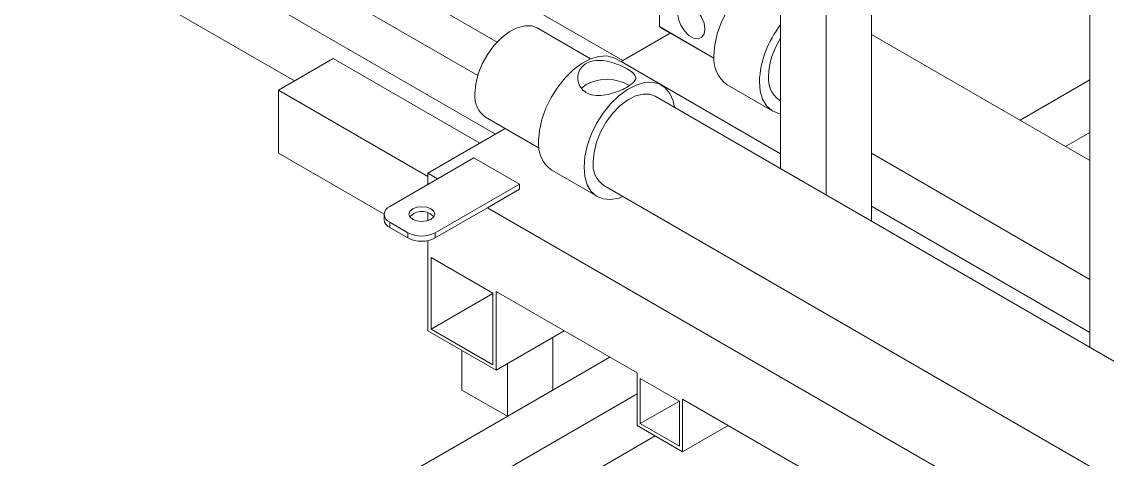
# Model space of a CAD drawing. Header units: millimetres. Extents: x -250 to 3947, y -1468 to 870.
# Drawn here: x 455.3 to 539.7, y 224.2 to 258.2 of the extents above; entities that cross this region are included whole.
import ezdxf

# ---------------------------------------------------------------- set-up
doc = ezdxf.new("R2010")
doc.units = ezdxf.units.MM

msp = doc.modelspace()

# ---------------------------------------------------------------- linework, layer by layer
at = {"color": 7, "linetype": 'Continuous', "lineweight": 15}
for p, q in [((514.3269, 294.4734), (514.3269, 246.7437)), ((517.8625, 292.4324), (517.8625, 244.7027)), ((521.398, 290.3914), (521.398, 242.6616)), ((538.3686, 280.5945), (538.3686, 232.8647)), ((492.2845, 256.5818), (464.2215, 272.7822)), ((462.7216, 270.1841), (490.7846, 253.9837)), ((502.0729, 255.1429), (479.3483, 268.2616)), ((492.1734, 249.4281), (462.7313, 266.4246)), ((476.5335, 253.5575), (458.1344, 264.1791)), ((504.8983, 261.4693), (504.8983, 257.7949)), ((499.5453, 255.2769), (495.3886, 257.6766)), ((509.1456, 255.3429), (504.8983, 257.7949)), ((505.1448, 257.609), (504.8983, 257.7949)), ((505.1448, 257.609), (509.1479, 255.2981)), ((505.7448, 257.2626), (501.9292, 255.06)), ((538.3685, 247.378), (521.398, 257.1749)), ((479.5394, 255.2928), (475.2968, 252.8436)), ((479.5394, 255.2928), (490.936, 248.7137)), ((505.0809, 253.2359), (501.5454, 255.277)), ((514.3269, 247.9029), (501.9292, 255.06)), ((501.9292, 255.0554), (501.9292, 255.06)), ((510.1767, 253.2608), (513.7122, 251.2198)), ((532.944, 250.5095), (538.3685, 253.6411)), ((475.2968, 252.8436), (475.2968, 247.9443)), ((475.2968, 252.8436), (486.9032, 246.1433)), ((543.7395, 229.7642), (504.5809, 252.3699)), ((514.2122, 252.0858), (514.3269, 252.0196)), ((491.3889, 250.7482), (495.5456, 248.3485)), ((486.9032, 246.3856), (492.9245, 249.8617)), ((536.4795, 248.4685), (538.3685, 249.559)), ((475.2968, 247.9443), (483.4997, 243.2089)), ((483.939, 243.8108), (490.4894, 247.5923)), ((490.4894, 247.5923), (494.0249, 245.5512)), ((521.398, 247.9376), (538.3685, 238.1407)), ((496.5458, 246.6165), (500.0813, 244.5755)), ((487.6512, 245.9538), (486.9032, 246.3856)), ((486.9032, 245.522), (486.9032, 246.3856)), ((494.0249, 245.5512), (487.4745, 241.7698)), ((494.0249, 245.143), (491.5404, 243.7087)), ((494.0249, 245.5512), (494.0249, 245.143)), ((500.5813, 245.4415), (539.7398, 222.8358)), ((483.4996, 243.1985), (483.4996, 242.7902)), ((486.9032, 242.7009), (486.9032, 243.3135)), ((491.5404, 243.7087), (487.4745, 241.3615)), ((542.0165, 214.5694), (491.5404, 243.7087)), ((538.3685, 234.024), (521.398, 243.8209)), ((485.3532, 241.7698), (483.939, 242.5862)), ((483.939, 242.5862), (483.939, 242.1779)), ((485.3532, 241.3615), (483.939, 242.1779)), ((485.3532, 241.7698), (485.3532, 241.3615)), ((487.4745, 241.7698), (487.4745, 241.3615)), ((486.9032, 234.1375), (486.9032, 241.1552)), ((487.1507, 239.8329), (491.959, 237.0571)), ((487.1507, 234.2804), (487.1507, 239.8329)), ((503.1667, 230.8729), (492.2065, 237.2001)), ((492.2065, 237.2001), (492.2065, 231.076)), ((487.1507, 234.2804), (491.959, 237.0562)), ((491.959, 237.0571), (491.959, 231.5047)), ((492.2065, 231.076), (486.9032, 234.1375)), ((491.959, 231.5047), (487.1507, 234.2804)), ((492.2065, 231.076), (497.5107, 234.138)), ((496.6259, 233.6273), (496.6259, 229.5436)), ((455.3328, 205.7056), (501.0476, 232.0962)), ((489.5548, 232.6068), (489.5548, 229.5436)), ((493.0904, 231.5862), (493.0904, 227.5026)), ((503.1667, 226.7902), (503.1667, 230.8729)), ((503.4141, 230.4442), (506.4547, 228.689)), ((503.4141, 226.9331), (503.4141, 230.4442)), ((489.5548, 229.5436), (493.0904, 227.5026)), ((493.0904, 227.5026), (496.6259, 229.5436)), ((458.8684, 203.6646), (503.1667, 229.2374)), ((503.4141, 226.9331), (506.4547, 228.6884)), ((506.4547, 228.689), (506.4547, 225.1778)), ((506.7022, 228.8319), (506.7022, 224.7492)), ((527.2083, 216.9939), (506.7022, 228.8319)), ((506.7022, 224.7492), (503.1667, 226.7902)), ((506.4547, 225.1778), (503.4141, 226.9331)), ((506.7022, 224.7492), (510.2383, 226.7905)), ((462.4045, 201.6232), (504.5832, 225.9724))]:
    msp.add_line(p, q, dxfattribs=at)
at = {"color": 7, "linetype": 'Continuous', "lineweight": 15, "flags": 128}
for points in [[(509.1409, 255.55), (509.2048, 256.3596), (509.3942, 257.2136), (509.7022, 258.0813), (510.1177, 258.9313), (510.6257, 259.7328), (511.2078, 260.4569), (511.8429, 261.0775), (512.5082, 261.572), (513.1796, 261.9227), (513.8328, 262.1168), (514.3269, 262.1544)], [(506.3125, 258.8157), (506.3765, 259.1977), (506.5607, 259.4597), (506.8428, 259.5702), (507.189, 259.5159), (507.5573, 259.3032), (507.9035, 258.9579), (508.1857, 258.5216), (508.3699, 258.0469), (508.4338, 257.5911), (508.3699, 257.2091), (508.1857, 256.947), (507.9035, 256.8365), (507.5573, 256.8908), (507.189, 257.1035), (506.8428, 257.4488), (506.5607, 257.8851), (506.3765, 258.3598), (506.3125, 258.8157)], [(490.5603, 252.5795), (490.6264, 253.3198), (490.8217, 254.1019), (491.137, 254.8891), (491.5576, 255.6446), (492.0639, 256.3332), (492.632, 256.9226), (493.2356, 257.3853), (493.8463, 257.6997), (494.4356, 257.8509), (494.976, 257.832), (495.3886, 257.6766)], [(495.51, 248.9057), (495.5739, 249.7152), (495.7633, 250.5693), (496.0713, 251.437), (496.4868, 252.287), (496.9948, 253.0885), (497.5769, 253.8126), (498.212, 254.4331), (498.8774, 254.9277), (499.5487, 255.2783), (500.2019, 255.4724), (500.8133, 255.503), (501.3609, 255.3688), (501.5454, 255.277)], [(499.2224, 253.2943), (498.8386, 252.9983), (498.8372, 252.9969)], [(499.0456, 246.8647), (499.1095, 247.6742), (499.2988, 248.5283), (499.6068, 249.396), (500.0223, 250.2459), (500.5303, 251.0475), (501.1124, 251.7716), (501.7476, 252.3921), (502.4129, 252.8867), (503.0843, 253.2373), (503.7375, 253.4314), (504.3489, 253.4619), (504.8964, 253.3278), (505.3602, 253.0338), (505.7236, 252.5906), (505.9734, 252.0143), (506.0811, 251.5039)], [(514.3269, 251.0078), (514.1612, 251.0405), (513.6532, 251.2555), (513.2377, 251.6257), (512.9297, 252.1378), (512.7404, 252.7732), (512.6765, 253.509)], [(499.7527, 247.2729), (499.8188, 248.0132), (500.0141, 248.7952), (500.3294, 249.5824), (500.75, 250.338), (501.2562, 251.0266), (501.8244, 251.616), (502.428, 252.0787), (503.0387, 252.393), (503.628, 252.5443), (504.1684, 252.5254), (504.5809, 252.3699)], [(502.0814, 244.5755), (501.7476, 244.4569), (501.1124, 244.3441), (500.5303, 244.3961), (500.0223, 244.6112), (499.6068, 244.9814), (499.2988, 245.4935), (499.1095, 246.1289), (499.0456, 246.8647)], [(485.729, 242.8032), (485.5123, 242.9904), (485.4362, 243.2114), (485.5123, 243.4323), (485.729, 243.6196), (486.0535, 243.7447), (486.4362, 243.7886), (486.8188, 243.7447), (487.1433, 243.6196), (487.36, 243.4323), (487.4362, 243.2114), (487.36, 242.9904), (487.1433, 242.8032), (486.8188, 242.678), (486.4362, 242.6341), (486.0535, 242.678), (485.729, 242.8032)]]:
    msp.add_lwpolyline(points, dxfattribs=at)
at = {"color": 7, "linetype": 'Continuous', "lineweight": 15}
for centre, radius, start, end in [((520.3182, 253.1594), 7.6498, 141.554835, 177.380557), ((519.2637, 253.6947), 5.8843, 147.031475, 177.832816), ((511.6041, 255.2855), 2.4773, 173.870993, 234.816848), ((500.8048, 250.356), 3.3374, 58.247006, 118.30516), ((515.3506, 253.704), 1.9785, 173.81466, 234.872905), ((492.5273, 252.3664), 1.9785, 173.814603, 234.873652), ((497.9731, 248.6412), 2.4772, 173.86939, 234.818451), ((501.7197, 247.0597), 1.9785, 173.814603, 234.873652), ((484.1713, 243.1985), 0.6549, 110.783107, 249.217263), ((486.4362, 242.1342), 1.2795, 43.025588, 136.974551), ((484.2503, 242.8651), 0.7544, 185.694514, 245.626765), ((486.4138, 243.8168), 2.3055, 242.609284, 297.390593), ((486.4138, 243.4085), 2.3055, 242.609284, 297.390593)]:
    msp.add_arc(centre, radius, start, end, dxfattribs=at)
msp.add_open_spline([(499.2224, 254.9274), (499.4078, 255.0076), (499.7783, 255.1679), (500.4799, 255.1691), (501.221, 255.0177), (501.9446, 254.7415), (502.5316, 254.4309), (502.9129, 254.1457), (503.0916, 253.877), (503.0452, 253.5957), (502.7422, 253.2888), (502.2292, 252.9792), (501.5979, 252.7046), (500.8913, 252.493), (500.146, 252.397), (499.4565, 252.4977), (498.9386, 252.8157), (498.6286, 253.2778), (498.5232, 253.8308), (498.6587, 254.4008), (498.9547, 254.7605), (499.1778, 254.8996), (499.2224, 254.9274)], degree=3, knots=[0, 0, 0, 0, 0.0501758, 0.1002527, 0.1529341, 0.2087067, 0.2614455, 0.3093546, 0.3583876, 0.4123264, 0.4678817, 0.5194591, 0.5679745, 0.6180305, 0.6722131, 0.7277145, 0.7784125, 0.8259538, 0.876597, 0.9318162, 0.9863794, 1, 1, 1, 1], dxfattribs=at)

doc.saveas('drawing.dxf')
